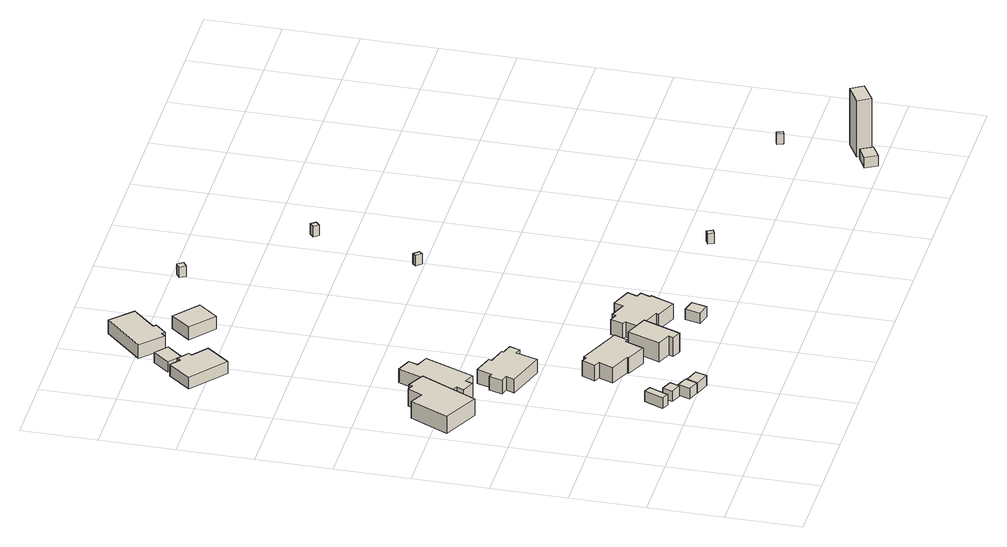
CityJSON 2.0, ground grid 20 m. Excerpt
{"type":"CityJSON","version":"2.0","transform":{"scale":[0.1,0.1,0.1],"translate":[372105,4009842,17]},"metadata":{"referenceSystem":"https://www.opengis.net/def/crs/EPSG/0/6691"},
"CityObjects":{
"building1":{"type":"Building","attributes":{"枝番":1,"利根川水系利根川洪水浸水想定区域（計画規模）.規模":"L1","利根川水系利根川洪水浸水想定区域（計画規模）.浸水ランク":"2","利根川水系利根川洪水浸水想定区域（計画規模）.浸水深":0.939,"利根川水系利根川洪水浸水想定区域（想定最大規模）.規模":"L2","利根川水系利根川洪水浸水想定区域（想定最大規模）.浸水ランク":"2","利根川水系利根川洪水浸水想定区域（想定最大規模）.浸水深":2.12,"usage":"411","measuredHeight":6.4,"BuildingDetails.prefecture":"10","BuildingDetails.city":"10207","BuildingDetails.surveyYear":2016},"geometry":[{"type":"Solid","lod":"1","boundaries":[[[[0,1,2,3,4,5,6,7]],[[6,8,9,7]],[[5,10,8,6]],[[4,11,10,5]],[[3,12,11,4]],[[2,13,12,3]],[[1,14,13,2]],[[0,15,14,1]],[[7,9,15,0]],[[8,10,11,12,13,14,15,9]]]]}]},
"building2":{"type":"Building","attributes":{"枝番":1,"利根川水系利根川洪水浸水想定区域（計画規模）.規模":"L1","利根川水系利根川洪水浸水想定区域（計画規模）.浸水ランク":"1","利根川水系利根川洪水浸水想定区域（計画規模）.浸水深":0.448,"利根川水系利根川洪水浸水想定区域（想定最大規模）.規模":"L2","利根川水系利根川洪水浸水想定区域（想定最大規模）.浸水ランク":"2","利根川水系利根川洪水浸水想定区域（想定最大規模）.浸水深":1.62,"BuildingDetails.prefecture":"10","BuildingDetails.city":"10207"},"geometry":[{"type":"Solid","lod":"1","boundaries":[[[[16,17,18,19]],[[18,20,21,19]],[[17,22,20,18]],[[16,23,22,17]],[[19,21,23,16]],[[20,22,23,21]]]]}]},
"building3":{"type":"Building","attributes":{"枝番":1,"利根川水系利根川洪水浸水想定区域（計画規模）.規模":"L1","利根川水系利根川洪水浸水想定区域（計画規模）.浸水ランク":"2","利根川水系利根川洪水浸水想定区域（計画規模）.浸水深":0.648,"利根川水系利根川洪水浸水想定区域（想定最大規模）.規模":"L2","利根川水系利根川洪水浸水想定区域（想定最大規模）.浸水ランク":"2","利根川水系利根川洪水浸水想定区域（想定最大規模）.浸水深":1.82,"BuildingDetails.prefecture":"10","BuildingDetails.city":"10207"},"geometry":[{"type":"Solid","lod":"1","boundaries":[[[[24,25,26,27]],[[26,28,29,27]],[[25,30,28,26]],[[24,31,30,25]],[[27,29,31,24]],[[28,30,31,29]]]]}]},
"building4":{"type":"Building","attributes":{"枝番":1,"利根川水系利根川洪水浸水想定区域（計画規模）.規模":"L1","利根川水系利根川洪水浸水想定区域（計画規模）.浸水ランク":"2","利根川水系利根川洪水浸水想定区域（計画規模）.浸水深":0.548,"利根川水系利根川洪水浸水想定区域（想定最大規模）.規模":"L2","利根川水系利根川洪水浸水想定区域（想定最大規模）.浸水ランク":"2","利根川水系利根川洪水浸水想定区域（想定最大規模）.浸水深":1.72,"BuildingDetails.prefecture":"10","BuildingDetails.city":"10207"},"geometry":[{"type":"Solid","lod":"1","boundaries":[[[[32,33,34,35]],[[34,36,37,35]],[[33,38,36,34]],[[32,39,38,33]],[[35,37,39,32]],[[36,38,39,37]]]]}]},
"building5":{"type":"Building","attributes":{"枝番":1,"利根川水系利根川洪水浸水想定区域（計画規模）.規模":"L1","利根川水系利根川洪水浸水想定区域（計画規模）.浸水ランク":"2","利根川水系利根川洪水浸水想定区域（計画規模）.浸水深":0.648,"利根川水系利根川洪水浸水想定区域（想定最大規模）.規模":"L2","利根川水系利根川洪水浸水想定区域（想定最大規模）.浸水ランク":"2","利根川水系利根川洪水浸水想定区域（想定最大規模）.浸水深":1.82,"BuildingDetails.prefecture":"10","BuildingDetails.city":"10207"},"geometry":[{"type":"Solid","lod":"1","boundaries":[[[[40,41,42,43]],[[42,44,45,43]],[[41,46,44,42]],[[40,47,46,41]],[[43,45,47,40]],[[44,46,47,45]]]]}]},
"building6":{"type":"Building","attributes":{"枝番":1,"利根川水系利根川洪水浸水想定区域（計画規模）.規模":"L1","利根川水系利根川洪水浸水想定区域（計画規模）.浸水ランク":"2","利根川水系利根川洪水浸水想定区域（計画規模）.浸水深":0.84,"利根川水系利根川洪水浸水想定区域（想定最大規模）.規模":"L2","利根川水系利根川洪水浸水想定区域（想定最大規模）.浸水ランク":"2","利根川水系利根川洪水浸水想定区域（想定最大規模）.浸水深":2.02,"usage":"411","measuredHeight":4.8,"BuildingDetails.prefecture":"10","BuildingDetails.city":"10207","BuildingDetails.surveyYear":2016},"geometry":[{"type":"Solid","lod":"1","boundaries":[[[[48,49,50,51,52,53,54,55,56,57]],[[56,58,59,57]],[[55,60,58,56]],[[54,61,60,55]],[[53,62,61,54]],[[52,63,62,53]],[[51,64,63,52]],[[50,65,64,51]],[[49,66,65,50]],[[48,67,66,49]],[[57,59,67,48]],[[58,60,61,62,63,64,65,66,67,59]]]]}]},
"building7":{"type":"Building","attributes":{"枝番":1,"利根川水系利根川洪水浸水想定区域（計画規模）.規模":"L1","利根川水系利根川洪水浸水想定区域（計画規模）.浸水ランク":"2","利根川水系利根川洪水浸水想定区域（計画規模）.浸水深":0.639,"利根川水系利根川洪水浸水想定区域（想定最大規模）.規模":"L2","利根川水系利根川洪水浸水想定区域（想定最大規模）.浸水ランク":"2","利根川水系利根川洪水浸水想定区域（想定最大規模）.浸水深":1.82,"usage":"411","measuredHeight":7.1,"BuildingDetails.prefecture":"10","BuildingDetails.city":"10207","BuildingDetails.surveyYear":2016},"geometry":[{"type":"Solid","lod":"1","boundaries":[[[[68,69,70,71,72,73,74,75,76,77,78,79,80,81]],[[80,82,83,81]],[[79,84,82,80]],[[78,85,84,79]],[[77,86,85,78]],[[76,87,86,77]],[[75,88,87,76]],[[74,89,88,75]],[[73,90,89,74]],[[72,91,90,73]],[[71,92,91,72]],[[70,93,92,71]],[[69,94,93,70]],[[68,95,94,69]],[[81,83,95,68]],[[82,84,85,86,87,88,89,90,91,92,93,94,95,83]]]]}]},
"building8":{"type":"Building","attributes":{"枝番":1,"利根川水系利根川洪水浸水想定区域（計画規模）.規模":"L1","利根川水系利根川洪水浸水想定区域（計画規模）.浸水ランク":"2","利根川水系利根川洪水浸水想定区域（計画規模）.浸水深":0.84,"利根川水系利根川洪水浸水想定区域（想定最大規模）.規模":"L2","利根川水系利根川洪水浸水想定区域（想定最大規模）.浸水ランク":"2","利根川水系利根川洪水浸水想定区域（想定最大規模）.浸水深":2.02,"usage":"411","measuredHeight":5.1,"BuildingDetails.prefecture":"10","BuildingDetails.city":"10207","BuildingDetails.surveyYear":2016},"geometry":[{"type":"Solid","lod":"1","boundaries":[[[[96,97,98,99,100,101,102,103,104,105,106,107]],[[106,108,109,107]],[[105,110,108,106]],[[104,111,110,105]],[[103,112,111,104]],[[102,113,112,103]],[[101,114,113,102]],[[100,115,114,101]],[[99,116,115,100]],[[98,117,116,99]],[[97,118,117,98]],[[96,119,118,97]],[[107,109,119,96]],[[108,110,111,112,113,114,115,116,117,118,119,109]]]]}]},
"building9":{"type":"Building","attributes":{"枝番":1,"利根川水系利根川洪水浸水想定区域（計画規模）.規模":"L1","利根川水系利根川洪水浸水想定区域（計画規模）.浸水ランク":"2","利根川水系利根川洪水浸水想定区域（計画規模）.浸水深":1.34,"利根川水系利根川洪水浸水想定区域（想定最大規模）.規模":"L2","利根川水系利根川洪水浸水想定区域（想定最大規模）.浸水ランク":"2","利根川水系利根川洪水浸水想定区域（想定最大規模）.浸水深":2.52,"usage":"411","measuredHeight":3.8,"BuildingDetails.prefecture":"10","BuildingDetails.city":"10207","BuildingDetails.surveyYear":2016},"geometry":[{"type":"Solid","lod":"1","boundaries":[[[[120,121,122,123,124,125,126,127]],[[126,128,129,127]],[[125,130,128,126]],[[124,131,130,125]],[[123,132,131,124]],[[122,133,132,123]],[[121,134,133,122]],[[120,135,134,121]],[[127,129,135,120]],[[128,130,131,132,133,134,135,129]]]]}]},
"building10":{"type":"Building","attributes":{"枝番":1,"利根川水系利根川洪水浸水想定区域（計画規模）.規模":"L1","利根川水系利根川洪水浸水想定区域（計画規模）.浸水ランク":"2","利根川水系利根川洪水浸水想定区域（計画規模）.浸水深":1.14,"利根川水系利根川洪水浸水想定区域（想定最大規模）.規模":"L2","利根川水系利根川洪水浸水想定区域（想定最大規模）.浸水ランク":"2","利根川水系利根川洪水浸水想定区域（想定最大規模）.浸水深":2.32,"usage":"411","measuredHeight":5.9,"BuildingDetails.prefecture":"10","BuildingDetails.city":"10207","BuildingDetails.surveyYear":2016},"geometry":[{"type":"Solid","lod":"1","boundaries":[[[[136,137,138,139,140,141]],[[140,142,143,141]],[[139,144,142,140]],[[138,145,144,139]],[[137,146,145,138]],[[136,147,146,137]],[[141,143,147,136]],[[142,144,145,146,147,143]]]]}]},
"building11":{"type":"Building","attributes":{"枝番":1,"利根川水系利根川洪水浸水想定区域（計画規模）.規模":"L1","利根川水系利根川洪水浸水想定区域（計画規模）.浸水ランク":"2","利根川水系利根川洪水浸水想定区域（計画規模）.浸水深":1.34,"利根川水系利根川洪水浸水想定区域（想定最大規模）.規模":"L2","利根川水系利根川洪水浸水想定区域（想定最大規模）.浸水ランク":"2","利根川水系利根川洪水浸水想定区域（想定最大規模）.浸水深":2.52,"BuildingDetails.prefecture":"10","BuildingDetails.city":"10207"},"geometry":[{"type":"Solid","lod":"1","boundaries":[[[[148,149,150,151]],[[150,152,153,151]],[[149,154,152,150]],[[148,155,154,149]],[[151,153,155,148]],[[152,154,155,153]]]]}]},
"building12":{"type":"Building","attributes":{"枝番":1,"利根川水系利根川洪水浸水想定区域（計画規模）.規模":"L1","利根川水系利根川洪水浸水想定区域（計画規模）.浸水ランク":"2","利根川水系利根川洪水浸水想定区域（計画規模）.浸水深":1.24,"利根川水系利根川洪水浸水想定区域（想定最大規模）.規模":"L2","利根川水系利根川洪水浸水想定区域（想定最大規模）.浸水ランク":"2","利根川水系利根川洪水浸水想定区域（想定最大規模）.浸水深":2.42,"usage":"411","measuredHeight":5.5,"BuildingDetails.prefecture":"10","BuildingDetails.city":"10207","BuildingDetails.surveyYear":2016},"geometry":[{"type":"Solid","lod":"1","boundaries":[[[[156,157,158,159,160,161,162,163,164,165,166,167,168,169,170,171]],[[170,172,173,171]],[[169,174,172,170]],[[168,175,174,169]],[[167,176,175,168]],[[166,177,176,167]],[[165,178,177,166]],[[164,179,178,165]],[[163,180,179,164]],[[162,181,180,163]],[[161,182,181,162]],[[160,183,182,161]],[[159,184,183,160]],[[158,185,184,159]],[[157,186,185,158]],[[156,187,186,157]],[[171,173,187,156]],[[172,174,175,176,177,178,179,180,181,182,183,184,185,186,187,173]]]]}]},
"building13":{"type":"Building","attributes":{"枝番":1,"利根川水系利根川洪水浸水想定区域（計画規模）.規模":"L1","利根川水系利根川洪水浸水想定区域（計画規模）.浸水ランク":"2","利根川水系利根川洪水浸水想定区域（計画規模）.浸水深":1.64,"利根川水系利根川洪水浸水想定区域（想定最大規模）.規模":"L2","利根川水系利根川洪水浸水想定区域（想定最大規模）.浸水ランク":"2","利根川水系利根川洪水浸水想定区域（想定最大規模）.浸水深":2.82,"usage":"411","measuredHeight":4.8,"BuildingDetails.prefecture":"10","BuildingDetails.city":"10207","BuildingDetails.surveyYear":2016},"geometry":[{"type":"Solid","lod":"1","boundaries":[[[[188,189,190,191,192,193,194,195]],[[194,196,197,195]],[[193,198,196,194]],[[192,199,198,193]],[[191,200,199,192]],[[190,201,200,191]],[[189,202,201,190]],[[188,203,202,189]],[[195,197,203,188]],[[196,198,199,200,201,202,203,197]]]]}]},
"building14":{"type":"Building","attributes":{"枝番":1,"利根川水系利根川洪水浸水想定区域（計画規模）.規模":"L1","利根川水系利根川洪水浸水想定区域（計画規模）.浸水ランク":"2","利根川水系利根川洪水浸水想定区域（計画規模）.浸水深":1.34,"利根川水系利根川洪水浸水想定区域（想定最大規模）.規模":"L2","利根川水系利根川洪水浸水想定区域（想定最大規模）.浸水ランク":"2","利根川水系利根川洪水浸水想定区域（想定最大規模）.浸水深":2.52,"usage":"411","BuildingDetails.prefecture":"10","BuildingDetails.city":"10207","BuildingDetails.surveyYear":2016},"geometry":[{"type":"Solid","lod":"1","boundaries":[[[[204,205,206,207]],[[206,208,209,207]],[[205,210,208,206]],[[204,211,210,205]],[[207,209,211,204]],[[208,210,211,209]]]]}]},
"building15":{"type":"Building","attributes":{"枝番":1,"利根川水系利根川洪水浸水想定区域（計画規模）.規模":"L1","利根川水系利根川洪水浸水想定区域（計画規模）.浸水ランク":"2","利根川水系利根川洪水浸水想定区域（計画規模）.浸水深":1.64,"利根川水系利根川洪水浸水想定区域（想定最大規模）.規模":"L2","利根川水系利根川洪水浸水想定区域（想定最大規模）.浸水ランク":"2","利根川水系利根川洪水浸水想定区域（想定最大規模）.浸水深":2.82,"measuredHeight":3.8,"BuildingDetails.prefecture":"10","BuildingDetails.city":"10207"},"geometry":[{"type":"Solid","lod":"1","boundaries":[[[[212,213,214,215]],[[214,216,217,215]],[[213,218,216,214]],[[212,219,218,213]],[[215,217,219,212]],[[216,218,219,217]]]]}]},
"building16":{"type":"Building","attributes":{"枝番":1,"利根川水系渡良瀬川洪水浸水想定区域（想定最大規模）.規模":"L2","利根川水系渡良瀬川洪水浸水想定区域（想定最大規模）.浸水ランク":"1","利根川水系渡良瀬川洪水浸水想定区域（想定最大規模）.浸水深":0.43,"利根川水系利根川洪水浸水想定区域（計画規模）.規模":"L1","利根川水系利根川洪水浸水想定区域（計画規模）.浸水ランク":"2","利根川水系利根川洪水浸水想定区域（計画規模）.浸水深":2.64,"利根川水系利根川洪水浸水想定区域（想定最大規模）.規模":"L2","利根川水系利根川洪水浸水想定区域（想定最大規模）.浸水ランク":"3","利根川水系利根川洪水浸水想定区域（想定最大規模）.浸水深":3.81,"BuildingDetails.prefecture":"10","BuildingDetails.city":"10207"},"geometry":[{"type":"Solid","lod":"1","boundaries":[[[[220,221,222,223]],[[222,224,225,223]],[[221,226,224,222]],[[220,227,226,221]],[[223,225,227,220]],[[224,226,227,225]]]]}]},
"building17":{"type":"Building","attributes":{"枝番":1,"利根川水系利根川洪水浸水想定区域（計画規模）.規模":"L1","利根川水系利根川洪水浸水想定区域（計画規模）.浸水ランク":"2","利根川水系利根川洪水浸水想定区域（計画規模）.浸水深":1.44,"利根川水系利根川洪水浸水想定区域（想定最大規模）.規模":"L2","利根川水系利根川洪水浸水想定区域（想定最大規模）.浸水ランク":"2","利根川水系利根川洪水浸水想定区域（想定最大規模）.浸水深":2.62,"BuildingDetails.prefecture":"10","BuildingDetails.city":"10207"},"geometry":[{"type":"Solid","lod":"1","boundaries":[[[[228,229,230,231]],[[230,232,233,231]],[[229,234,232,230]],[[228,235,234,229]],[[231,233,235,228]],[[232,234,235,233]]]]}]},
"building18":{"type":"Building","attributes":{"枝番":1,"利根川水系利根川洪水浸水想定区域（計画規模）.規模":"L1","利根川水系利根川洪水浸水想定区域（計画規模）.浸水ランク":"2","利根川水系利根川洪水浸水想定区域（計画規模）.浸水深":1.44,"利根川水系利根川洪水浸水想定区域（想定最大規模）.規模":"L2","利根川水系利根川洪水浸水想定区域（想定最大規模）.浸水ランク":"2","利根川水系利根川洪水浸水想定区域（想定最大規模）.浸水深":2.61,"usage":"451","BuildingDetails.prefecture":"10","BuildingDetails.city":"10207","BuildingDetails.surveyYear":2016},"geometry":[{"type":"Solid","lod":"1","boundaries":[[[[236,237,238,239]],[[238,240,241,239]],[[237,242,240,238]],[[236,243,242,237]],[[239,241,243,236]],[[240,242,243,241]]]]}]},
"building19":{"type":"Building","attributes":{"枝番":1,"利根川水系渡良瀬川洪水浸水想定区域（想定最大規模）.規模":"L2","利根川水系渡良瀬川洪水浸水想定区域（想定最大規模）.浸水ランク":"1","利根川水系渡良瀬川洪水浸水想定区域（想定最大規模）.浸水深":0.44,"利根川水系利根川洪水浸水想定区域（計画規模）.規模":"L1","利根川水系利根川洪水浸水想定区域（計画規模）.浸水ランク":"2","利根川水系利根川洪水浸水想定区域（計画規模）.浸水深":2.64,"利根川水系利根川洪水浸水想定区域（想定最大規模）.規模":"L2","利根川水系利根川洪水浸水想定区域（想定最大規模）.浸水ランク":"3","利根川水系利根川洪水浸水想定区域（想定最大規模）.浸水深":3.81,"BuildingDetails.prefecture":"10","BuildingDetails.city":"10207"},"geometry":[{"type":"Solid","lod":"1","boundaries":[[[[244,245,246,247]],[[246,248,249,247]],[[245,250,248,246]],[[244,251,250,245]],[[247,249,251,244]],[[248,250,251,249]]]]}]},
"building20":{"type":"Building","attributes":{"枝番":1,"利根川水系利根川洪水浸水想定区域（計画規模）.規模":"L1","利根川水系利根川洪水浸水想定区域（計画規模）.浸水ランク":"2","利根川水系利根川洪水浸水想定区域（計画規模）.浸水深":1.95,"利根川水系利根川洪水浸水想定区域（想定最大規模）.規模":"L2","利根川水系利根川洪水浸水想定区域（想定最大規模）.浸水ランク":"3","利根川水系利根川洪水浸水想定区域（想定最大規模）.浸水深":3.12,"measuredHeight":17.2,"BuildingDetails.prefecture":"10","BuildingDetails.city":"10207"},"geometry":[{"type":"Solid","lod":"1","boundaries":[[[[252,253,254,255]],[[254,256,257,255]],[[253,258,256,254]],[[252,259,258,253]],[[255,257,259,252]],[[256,258,259,257]]]]}]},
"building21":{"type":"Building","attributes":{"枝番":1,"利根川水系渡良瀬川洪水浸水想定区域（想定最大規模）.規模":"L2","利根川水系渡良瀬川洪水浸水想定区域（想定最大規模）.浸水ランク":"1","利根川水系渡良瀬川洪水浸水想定区域（想定最大規模）.浸水深":0.03,"利根川水系利根川洪水浸水想定区域（計画規模）.規模":"L1","利根川水系利根川洪水浸水想定区域（計画規模）.浸水ランク":"2","利根川水系利根川洪水浸水想定区域（計画規模）.浸水深":2.15,"利根川水系利根川洪水浸水想定区域（想定最大規模）.規模":"L2","利根川水系利根川洪水浸水想定区域（想定最大規模）.浸水ランク":"3","利根川水系利根川洪水浸水想定区域（想定最大規模）.浸水深":3.31,"measuredHeight":18.7,"BuildingDetails.prefecture":"10","BuildingDetails.city":"10207"},"geometry":[{"type":"Solid","lod":"1","boundaries":[[[[260,261,262,263]],[[262,264,265,263]],[[261,266,264,262]],[[260,267,266,261]],[[263,265,267,260]],[[264,266,267,265]]]]}]},
"building22":{"type":"Building","attributes":{"枝番":1,"利根川水系渡良瀬川洪水浸水想定区域（想定最大規模）.規模":"L2","利根川水系渡良瀬川洪水浸水想定区域（想定最大規模）.浸水ランク":"1","利根川水系渡良瀬川洪水浸水想定区域（想定最大規模）.浸水深":0.03,"利根川水系利根川洪水浸水想定区域（計画規模）.規模":"L1","利根川水系利根川洪水浸水想定区域（計画規模）.浸水ランク":"2","利根川水系利根川洪水浸水想定区域（計画規模）.浸水深":2.15,"利根川水系利根川洪水浸水想定区域（想定最大規模）.規模":"L2","利根川水系利根川洪水浸水想定区域（想定最大規模）.浸水ランク":"3","利根川水系利根川洪水浸水想定区域（想定最大規模）.浸水深":3.31,"BuildingDetails.prefecture":"10","BuildingDetails.city":"10207"},"geometry":[{"type":"Solid","lod":"1","boundaries":[[[[268,269,270,271]],[[270,272,273,271]],[[269,274,272,270]],[[268,275,274,269]],[[271,273,275,268]],[[272,274,275,273]]]]}]}
},
"vertices":[
[7,759,22],[58,861,22],[93,843,22],[113,882,22],[129,875,22],[134,885,22],[181,861,22],[105,710,22],[181,861,71],[105,710,71],[134,885,71],[129,875,71],[113,882,71],[93,843,71],[58,861,71],[7,759,71],
[242,263,24],[265,314,24],[284,305,24],[261,254,24],[284,305,54],[261,254,54],[265,314,54],[242,263,54],
[277,247,25],[287,273,25],[317,261,25],[306,235,25],[317,261,55],[306,235,55],[287,273,55],[277,247,55],
[301,208,24],[313,240,24],[344,228,24],[332,196,24],[344,228,54],[332,196,54],[313,240,54],[301,208,54],
[336,195,22],[347,225,22],[385,212,22],[375,182,22],[385,212,52],[375,182,52],[347,225,52],[336,195,52],
[157,750,20],[166,771,20],[154,775,20],[218,930,20],[258,914,20],[248,889,20],[282,876,20],[228,744,20],[200,755,20],[192,736,20],[200,755,60],[192,736,60],[228,744,60],[282,876,60],[248,889,60],[258,914,60],[218,930,60],[154,775,60],[166,771,60],[157,750,60],
[234,639,21],[242,662,21],[222,668,21],[233,703,21],[244,699,21],[257,740,21],[311,723,21],[309,714,21],[356,700,21],[354,695,21],[382,686,21],[373,658,21],[357,663,21],[339,606,21],[357,663,61],[339,606,61],[373,658,61],[382,686,61],[354,695,61],[356,700,61],[309,714,61],[311,723,61],[257,740,61],[244,699,61],[233,703,61],[222,668,61],[242,662,61],[234,639,61],
[392,384,19],[394,389,19],[338,413,19],[354,451,19],[338,458,19],[354,494,19],[369,487,19],[372,495,19],[491,444,19],[475,406,19],[467,410,19],[446,360,19],[467,410,64],[446,360,64],[475,406,64],[491,444,64],[372,495,64],[369,487,64],[354,494,64],[338,458,64],[354,451,64],[338,413,64],[394,389,64],[392,384,64],
[77,1433,15],[126,1493,15],[151,1472,15],[159,1482,15],[188,1459,15],[181,1451,15],[222,1418,15],[171,1356,15],[222,1418,49],[171,1356,49],[181,1451,49],[188,1459,49],[159,1482,49],[151,1472,49],[126,1493,49],[77,1433,49],
[495,295,19],[500,308,19],[462,323,19],[497,411,19],[560,385,19],[520,285,19],[560,385,74],[520,285,74],[497,411,74],[462,323,74],[500,308,74],[495,295,74],
[142,1503,15],[179,1546,15],[212,1518,15],[175,1475,15],[212,1518,45],[175,1475,45],[179,1546,45],[142,1503,45],
[611,359,19],[614,366,19],[544,394,19],[559,432,19],[549,437,19],[562,470,19],[583,462,19],[587,472,19],[630,455,19],[640,480,19],[695,458,19],[684,432,19],[700,426,19],[689,400,19],[694,398,19],[669,336,19],[694,398,63],[669,336,63],[689,400,63],[700,426,63],[684,432,63],[695,458,63],[640,480,63],[630,455,63],[587,472,63],[583,462,63],[562,470,63],[549,437,63],[559,432,63],[544,394,63],[614,366,63],[611,359,63],
[196,1590,11],[294,1690,11],[350,1635,11],[291,1575,11],[298,1568,11],[269,1539,11],[262,1546,11],[252,1535,11],[262,1546,50],[252,1535,50],[269,1539,50],[298,1568,50],[291,1575,50],[350,1635,50],[294,1690,50],[196,1590,50],
[664,266,18],[675,307,18],[710,298,18],[699,257,18],[710,298,48],[699,257,48],[675,307,48],[664,266,48],
[313,1489,9],[356,1541,9],[422,1486,9],[379,1434,9],[422,1486,46],[379,1434,46],[356,1541,46],[313,1489,46],
[598,1580,7],[613,1590,7],[623,1575,7],[608,1565,7],[623,1575,37],[608,1565,37],[613,1590,37],[598,1580,37],
[775,1018,14],[783,1027,14],[797,1014,14],[788,1005,14],[797,1014,44],[788,1005,44],[783,1027,44],[775,1018,44],
[1038,335,16],[1051,342,16],[1059,326,16],[1046,320,16],[1059,326,46],[1046,320,46],[1051,342,46],[1038,335,46],
[860,1300,8],[873,1310,8],[883,1297,8],[871,1287,8],[883,1297,38],[871,1287,38],[873,1310,38],[860,1300,38],
[1487,40,11],[1525,61,11],[1542,30,11],[1504,9,11],[1542,30,41],[1504,9,41],[1525,61,41],[1487,40,41],
[1534,71,10],[1588,102,10],[1608,69,10],[1554,37,10],[1608,69,174],[1554,37,174],[1588,102,174],[1534,71,174],
[1549,278,9],[1558,282,9],[1565,266,9],[1556,262,9],[1565,266,39],[1556,262,39],[1558,282,39],[1549,278,39]
]}
